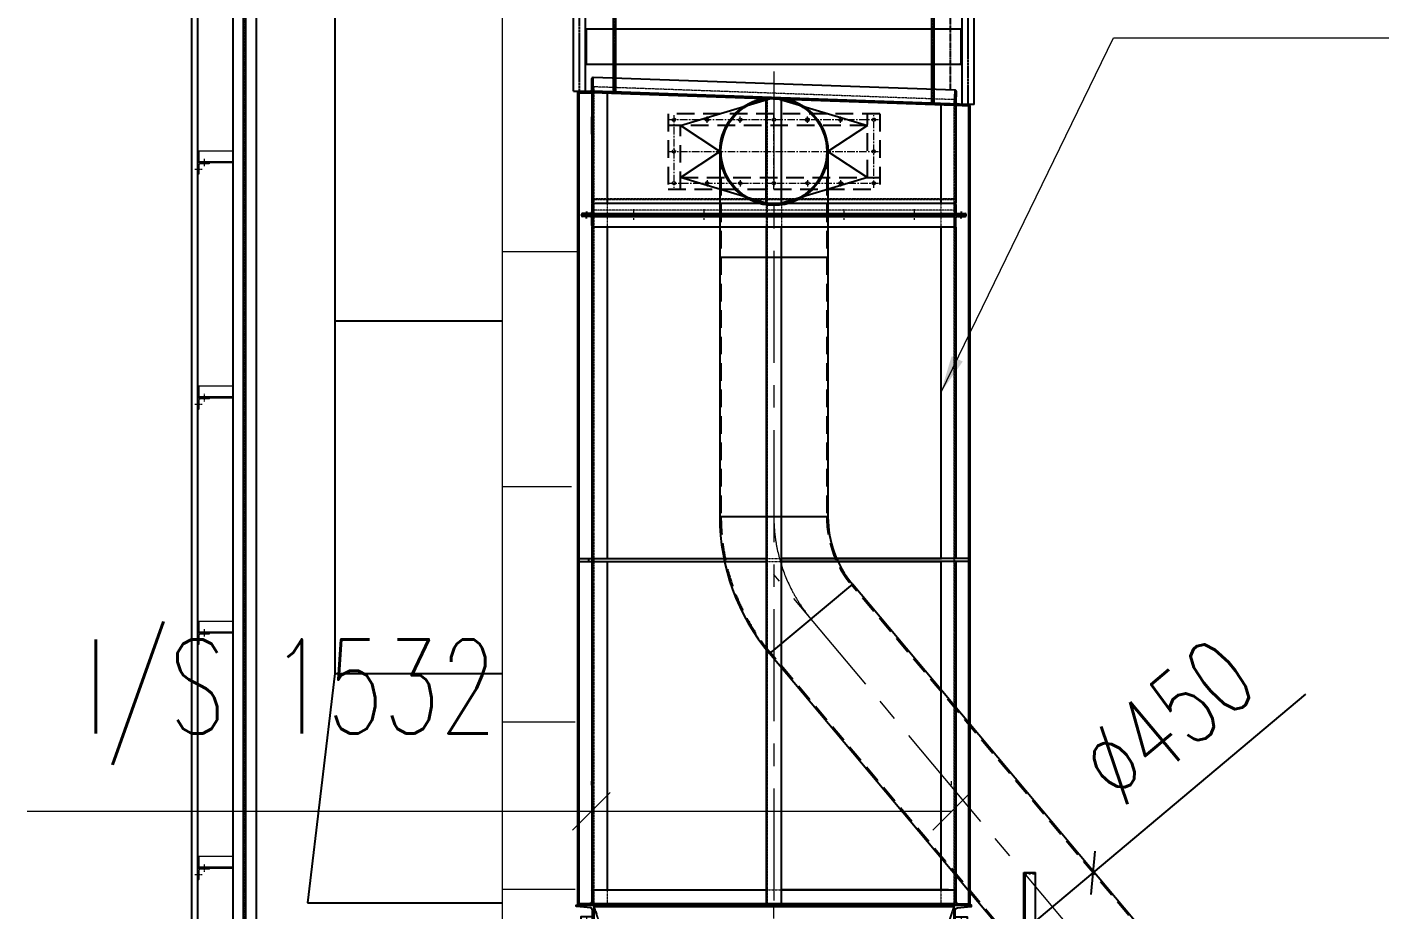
# Model space of a CAD drawing. Header units: millimetres. Extents: x -243837 to -5443, y 40 to 285140.
# Drawn here: x -93662 to -87908, y 130002 to 133756 of the extents above; entities that cross this region are included whole.
import ezdxf

# ---------------------------------------------------------------- set-up
doc = ezdxf.new("R2010")
doc.units = ezdxf.units.MM
for name, pattern in [('0', [0]), ('1', [2, 1.25, -0.25, 0.25, -0.25]), ('CENTER', [50.8, 31.75, -6.35, 6.35, -6.35]), ('CENTER2', [1.125, 0.75, -0.125, 0.125, -0.125]), ('CONTINOUS', [0]), ('HIDDEN', [0.375, 0.25, -0.125]), ('HIDDEN2', [0.1875, 0.125, -0.0625])]:
    doc.linetypes.add(name, pattern=pattern)
for name, color, linetype, lineweight in [('CEN', 1, 'CENTER', 9), ('Conitnuous', 7, 'Continuous', 25), ('DIM', 1, 'Continuous', 9), ('HID', 2, 'HIDDEN', 5), ('kadyan', 143, 'Continuous', 13), ('R-OBJECT', 2, 'Continuous', 20)]:
    doc.layers.add(name, color=color, linetype=linetype, lineweight=lineweight)
for name, color, linetype in [('center', 1, 'CENTER2'), ('DWG', 7, 'Continuous'), ('LA', 2, 'Continuous')]:
    doc.layers.add(name, color=color, linetype=linetype)
doc.styles.add('KA', font='romans.shx', dxfattribs={"width": 0.7})
doc.dimstyles.new('rakesh', dxfattribs={"dimscale": 160, "dimtxt": 2.5, "dimasz": 1, "dimexe": 0.8, "dimexo": 0.8, "dimgap": 1, "dimtad": 1, "dimdec": 0, "dimzin": 0, "dimdsep": 46, "dimtxsty": 'KA', "dimblk": 'OBLIQUE', "dimcen": 1.5, "dimclrd": 1, "dimclre": 1, "dimclrt": 2, "dimadec": 0, "dimazin": 0, "dimtfac": 1, "dimtdec": 0, "dimtmove": 0, "dimatfit": 2, "dimfxl": 0, "dimtolj": 1, "dimtzin": 0, "dimlwd": -1, "dimlwe": -1, "dimarcsym": 1})
doc.dimstyles.new('rakesh$0', dxfattribs={"dimscale": 160, "dimtxt": 2.5, "dimasz": 1, "dimexe": 0.8, "dimexo": 0.8, "dimgap": 1, "dimtad": 1, "dimdec": 0, "dimzin": 0, "dimdsep": 46, "dimtxsty": 'KA', "dimblk": 'OBLIQUE', "dimcen": 1.5, "dimclrd": 1, "dimclre": 1, "dimclrt": 2, "dimadec": 0, "dimazin": 0, "dimtfac": 1, "dimtdec": 0, "dimtmove": 0, "dimatfit": 2, "dimfxl": 1, "dimtolj": 1, "dimtzin": 0, "dimlwd": -1, "dimlwe": -1, "dimarcsym": 1})

# ---------------------------------------------------------------- blocks, each defined once
blk = doc.blocks.new('65X6')
at = {"color": 7}
for p, q in [((0, 65), (2, 65)), ((0, 65), (0, 0)), ((6, 61), (6, 16)), ((0, 0), (65, 0)), ((16, 6), (61, 6)), ((65, 2), (65, 0))]:
    blk.add_line(p, q, dxfattribs=at)
for centre, radius, start, end in [((2, 61), 4, 0, 90), ((16, 16), 10, 180, 270), ((61, 2), 4, 0, 90)]:
    blk.add_arc(centre, radius, start, end, dxfattribs=at)
blk = doc.blocks.new('A$C35D034B9')
blk.add_line((180, 47), (170, 47))
at = {"layer": 'DWG'}
for p, q in [((1678, 1171), (25, 1171)), ((73, 1129), (73, 1171)), ((1630, 1129), (1630, 1171)), ((12.3, 1133.3), (0, 1111.9)), ((0, 50), (0, 1111.9)), ((1678, 1129), (25, 1129)), ((37.7, 1133.3), (50, 1111.9)), ((50, 50), (50, 1111.9)), ((170, 47), (170, 1133.3)), ((180, 47), (180, 1133.3)), ((1523, -1), (1523, 1133.3)), ((1533, 1133.3), (1523, 1133.3)), ((1533, -1), (1533, 1133.3)), ((1665.3, 1133.3), (1653, 1111.9)), ((1653, -6), (1653, 1111.9)), ((1690.7, 1133.3), (1703, 1111.9)), ((1703, -6), (1703, 1111.9)), ((1678, 663.5), (30, 663.5)), ((1678, 636.5), (30, 636.5)), ((54, 636.5), (54, 663.5)), ((1649, 636.5), (1649, 663.5)), ((50, 315), (170, 315)), ((55, 165), (55, 315)), ((180, 315), (1523, 315)), ((1533, 315), (1653, 315)), ((1643, 315), (1648, 315)), ((1648, 165), (1648, 315)), ((50, 165), (170, 165)), ((180, 165), (1523, 165)), ((1533, 165), (1653, 165)), ((1648, 165), (1643, 165)), ((0, 50), (50, 50)), ((1533, -1), (1523, -1)), ((1703, -6), (1653, -6))]:
    blk.add_line(p, q, dxfattribs=at)
at = {"layer": 'DWG', "color": 1, "linetype": 'CENTER', "ltscale": 0.25}
for p, q in [((25, 50), (25, 1171)), ((1678, -6), (1678, 1171)), ((4, 1150), (1685.7, 1150)), ((175, 47), (175, 1150)), ((1528, -1), (1528, 1150)), ((1695, 650), (8, 650))]:
    blk.add_line(p, q, dxfattribs=at)
at = {"layer": 'DWG', "color": 3, "linetype": 'HIDDEN'}
for p, q in [((1678, 1168.4), (25, 1168.4)), ((1678, 1131.7), (25, 1131.7)), ((1678, 660.9), (30, 660.9)), ((1678, 639.2), (30, 639.2))]:
    blk.add_line(p, q, dxfattribs=at)
at = {"layer": 'DWG', "color": 1}
for p, q in [((46, 1150), (4, 1150)), ((1661.1, 1150), (1694.8, 1150))]:
    blk.add_line(p, q, dxfattribs=at)
at = {"layer": 'DWG', "color": 3, "linetype": 'HIDDEN', "ltscale": 0.25}
for p, q in [((170, 315), (180, 315)), ((1533, 315), (1523, 315)), ((170, 165), (180, 165)), ((1533, 165), (1523, 165))]:
    blk.add_line(p, q, dxfattribs=at)
at = {"layer": 'DWG'}
for centre, radius in [((25, 1150), 21), ((1678, 1150), 21), ((25, 650), 13.5), ((1678, 650), 13.5)]:
    blk.add_circle(centre, radius, dxfattribs=at)
at = {"layer": 'DWG', "color": 3, "linetype": 'HIDDEN', "ltscale": 0.25}
for centre, radius in [((25, 1150), 18.4), ((1678, 1150), 18.4), ((25, 650), 10.9), ((1678, 650), 10.9)]:
    blk.add_circle(centre, radius, dxfattribs=at)
blk = doc.blocks.new('*U3437')
at = {"ltscale": 10}
blk.add_circle((0, 0), 7, dxfattribs=at)
blk = doc.blocks.new('*U3439')
at = {"color": 0, "linetype": 'ByBlock', "lineweight": -2, "transparency": 16777216}
for p, rotation in [((-3550, 2203.2, -31.2), 29.99999999999999), ((-3350, 2203.2, -31.2), 329.9999999999999), ((-3623.2, 2130, -31.2), 59.99999999999999), ((-3276.8, 2130, -31.2), 300.0000000000001), ((-3650, 2030, -31.2), 90), ((-3250, 2030, -31.2), 269.9999999999999), ((-3623.2, 1930, -31.2), 120), ((-3276.8, 1930, -31.2), 239.9999999999999), ((-3550, 1856.8, -31.2), 150), ((-3350, 1856.8, -31.2), 210), ((-3450, 1830, -31.2), 180)]:
    blk.add_blockref('*U3437', p, dxfattribs=dict(at, rotation=rotation))
blk.add_blockref('*U3437', (-3450, 2230, -31.2), dxfattribs=at)
blk = doc.blocks.new('A$C69670AE2')
at = {"ltscale": 10}
for p, q in [((-866, -170), (-860, -170)), ((-860, -170), (-860, -730)), ((0, -450), (-860, -450)), ((-481.8, -683.2), (-481.8, -683.2))]:
    blk.add_line(p, q, dxfattribs=at)
at = {"color": 8, "ltscale": 10}
for p, q in [((-860, -225), (-866, -225)), ((-860, -675), (-866, -675))]:
    blk.add_line(p, q, dxfattribs=at)
at = {"color": 7}
for p, q in [((-375.5, -1150), (-422.6, -1166.6)), ((375.5, -1150), (422.6, -1166.6)), ((-422.6, -1166.6), (-406.1, -1213.7)), ((-413, -1175.9), (-402.1, -1207)), ((-378.2, -1157.3), (-409.3, -1168.2)), ((378.2, -1157.3), (409.3, -1168.2)), ((413, -1175.9), (402.1, -1207)), ((422.6, -1166.6), (406.1, -1213.7)), ((-405.1, -1213.4), (-406.1, -1213.7)), ((405.1, -1213.4), (406.1, -1213.7))]:
    blk.add_line(p, q, dxfattribs=at)
for points in [[(-841, -147.7, -0.388879), (-837.3, -143.7), (-780.5, -138.8, 0.388879), (-771.4, -128.8), (-771.4, -21.2, 0.388879), (-780.5, -11.2), (-837.3, -6.3, -0.388879), (-841, -2.3), (-841, 0), (-766, 0), (-766, -150), (-841, -150)], [(841, -147.7, 0.388879), (837.3, -143.7), (780.5, -138.8, -0.388879), (771.4, -128.8), (771.4, -21.2, -0.388879), (780.5, -11.2), (837.3, -6.3, 0.388879), (841, -2.3), (841, 0), (766, 0), (766, -150), (841, -150)]]:
    blk.add_lwpolyline(points, format="xyb", close=True, dxfattribs=at)
at = {"ltscale": 10}
blk.add_lwpolyline([(-866, -170), (-860, -170), (-860, -730), (-866, -730)], close=True, dxfattribs=at)
blk.add_circle((0, -450), 136.5)
at = {"color": 7}
for centre, radius, start, end in [((-407.3, -1173.9), 6, 109.33426, 199.33426), ((-406.8, -1208.7), 5, 289.33426, 19.33426), ((-379.8, -1152.6), 5, 289.33426, 19.33426), ((379.8, -1152.6), 5, 160.66574, 250.66574), ((406.8, -1208.7), 5, 160.66574, 250.66574), ((407.3, -1173.9), 6, 340.66574, 70.66574)]:
    blk.add_arc(centre, radius, start, end, dxfattribs=at)
at = {"layer": 'CEN', "ltscale": 0.5}
for p, q in [((0, -1930), (0, 0)), ((-333, -150), (-333, -1150)), ((333, -150), (333, -1150)), ((153.9, -1575.9), (-153.9, -1575.9))]:
    blk.add_line(p, q, dxfattribs=at)
at = {"layer": 'CEN', "ltscale": 0.08}
for p, q in [((-796.4, -50), (-796.4, -100)), ((796.4, -50), (796.4, -100)), ((-821.4, -75), (-771.4, -75)), ((821.4, -75), (771.4, -75)), ((-578.9, -556.1), (-626.3, -572)), ((-594.9, -587.8), (-610.8, -540.4)), ((578.9, -556.1), (626.3, -572)), ((594.9, -587.8), (610.8, -540.4)), ((-436.1, -973.1), (-483.4, -988.9)), ((-451.8, -1004.7), (-467.7, -957.3)), ((436.1, -973.1), (483.4, -988.9)), ((451.8, -1004.7), (467.7, -957.3)), ((-309.7, -1419.7), (-325.6, -1372.3)), ((309.7, -1419.7), (325.6, -1372.3)), ((-293.9, -1388.1), (-341.2, -1403.9)), ((293.9, -1388.1), (341.2, -1403.9)), ((-151.7, -1803.1), (-199.1, -1818.9)), ((-167.5, -1834.7), (-183.4, -1787.3)), ((151.7, -1803.1), (199.1, -1818.9)), ((167.5, -1834.7), (183.4, -1787.3))]:
    blk.add_line(p, q, dxfattribs=at)
at = {"layer": 'CEN'}
for p, q in [((-865.4, -195), (-847.8, -195)), ((-865.4, -705), (-847.8, -705)), ((-111, -1519.5), (-91.8, -1530.6)), ((111, -1519.5), (91.8, -1530.6)), ((-91.8, -1636.6), (-111, -1647.6)), ((91.8, -1636.6), (111, -1647.6)), ((-157.5, -1933.1), (-157.5, -1920.2)), ((157.5, -1933.1), (157.5, -1920.2))]:
    blk.add_line(p, q, dxfattribs=at)
blk.add_circle((0, -450), 200, dxfattribs=at)
at = {"layer": 'CEN', "ltscale": 0.5, "extrusion": (0, 0, -1)}
blk.add_ellipse((0, -1583.6), major_axis=(119.3, 0), ratio=0.930163, dxfattribs=at)
at = {"layer": 'DWG'}
for p, q in [((-784, 0), (784, 0)), ((-784, 0), (784, 0)), ((781.5, 0), (-781.5, 0)), ((781.5, 0), (-781.5, 0)), ((766, -7.5), (-766, -7.5)), ((-781.5, -150), (785.4, -150)), ((-770.9, -150), (-422.6, -1166.6)), ((766, -142.5), (-766, -142.5)), ((-724.4, -150), (-381.1, -1152)), ((-718, -150), (-125, -1881.1)), ((-355, -150), (-355, -1150)), ((-305, -150), (-305, -1150)), ((718, -150), (125, -1881.1)), ((305, -150), (305, -1150)), ((355, -150), (355, -1056.3)), ((724.4, -150), (381.1, -1152)), ((770.9, -150), (422.6, -1166.6)), ((-355, -400), (-355, -1056.3)), ((-587, -532.5), (-634.4, -548.4)), ((-634.4, -548.4), (-618.5, -595.8)), ((587, -532.5), (634.4, -548.4)), ((634.4, -548.4), (618.5, -595.8)), ((-571.1, -579.9), (-618.5, -595.8)), ((571.1, -579.9), (618.5, -595.8)), ((355, -651.4), (355, -1150)), ((-444, -949.3), (-491.4, -965.2)), ((-491.4, -965.2), (-475.5, -1012.6)), ((444, -949.3), (491.4, -965.2)), ((491.4, -965.2), (475.5, -1012.6)), ((-428.1, -996.7), (-475.5, -1012.6)), ((428.1, -996.7), (475.5, -1012.6)), ((-375.5, -1150), (-422.6, -1166.6)), ((375.5, -1150), (-375.5, -1150)), ((-375.5, -1150), (375.5, -1150)), ((-375.5, -1150), (-375.5, -1200)), ((375.5, -1150), (375.5, -1200)), ((375.5, -1150), (422.6, -1166.6)), ((375.5, -1200), (-375.5, -1200)), ((-301.8, -1364.3), (-349.2, -1380.2)), ((-349.2, -1380.2), (-333.3, -1427.6)), ((301.8, -1364.3), (349.2, -1380.2)), ((349.2, -1380.2), (333.3, -1427.6)), ((-285.9, -1411.7), (-333.3, -1427.6)), ((285.9, -1411.7), (333.3, -1427.6)), ((-159.6, -1779.3), (-207, -1795.2)), ((159.6, -1779.3), (207, -1795.2)), ((-207, -1795.2), (-191.1, -1842.6)), ((-143.7, -1826.7), (-191.1, -1842.6)), ((143.7, -1826.7), (191.1, -1842.6)), ((207, -1795.2), (191.1, -1842.6)), ((-125, -1881.1), (100, -1881.1)), ((125, -1881.1), (-125, -1881.1)), ((-125, -1881.1), (-125, -1930)), ((-125, -1881.1), (-125, -1930)), ((125, -1881.1), (125, -1930)), ((125, -1881.1), (125, -1930)), ((-180, -1924), (180, -1924)), ((-180, -1930), (-180, -1924)), ((-180, -1930), (180, -1930)), ((172, -1924), (-150, -1924)), ((172, -1930), (-150, -1930)), ((180, -1930), (180, -1924))]:
    blk.add_line(p, q, dxfattribs=at)
for points in [[(-821.4, -100), (-771.4, -100), (-771.4, -50), (-821.4, -50)], [(821.4, -100), (771.4, -100), (771.4, -50), (821.4, -50)]]:
    blk.add_lwpolyline(points, close=True, dxfattribs=at)
for centre in [(-796.4, -75), (796.4, -75), (-602.8, -564.1), (602.8, -564.1), (-459.7, -981), (459.7, -981), (-317.5, -1396), (317.5, -1396), (-175.4, -1811), (175.4, -1811)]:
    blk.add_circle(centre, 7, dxfattribs=at)
at = {"layer": 'DWG', "extrusion": (0, 0, -1)}
for centre, major_axis, start_param, end_param in [((0, -1572.4), (-143.2, 0), -0.031582, 3.173175), ((0, -1562.8), (95.5, 0), 0.117003, 3.02459)]:
    blk.add_ellipse(centre, major_axis=major_axis, ratio=0.930163, start_param=start_param, end_param=end_param, dxfattribs=at)
for centre, major_axis, ratio in [((0, -1583.6), (143.2, 0), 0.93599), ((0, -1583.6), (95.5, 0), 0.930163), ((0, -1472.6), (5.73, 0), 0.930163), ((-101.4, -1525), (2.86, 4.96), 0.930163), ((101.4, -1525), (2.86, -4.96), 0.930163), ((-101.4, -1642.1), (-2.86, 4.96), 0.930163), ((101.4, -1642.1), (-2.86, -4.96), 0.930163), ((0, -1694.6), (-5.73, 0), 0.930163)]:
    blk.add_ellipse(centre, major_axis=major_axis, ratio=ratio, dxfattribs=at)
at = {"layer": 'HID', "color": 3}
for p, q in [((-766, -10), (-762.8, -8.9)), ((766, -10), (762.8, -8.9)), ((766, -10), (766, -10))]:
    blk.add_line(p, q, dxfattribs=at)
at = {"layer": 'HID', "color": 3, "ltscale": 0.5}
for p, q in [((-766, -10), (-718, -150)), ((-762.8, -8.9), (-121.5, -1881)), ((762.8, -8.9), (121.5, -1881)), ((766, -10), (718, -150))]:
    blk.add_line(p, q, dxfattribs=at)
at = {"layer": 'HID', "color": 7}
for p, q in [((-860, -730), (-860, -170)), ((-860, -170), (-854, -170)), ((-854, -730), (-854, -170)), ((-860, -730), (-854, -730))]:
    blk.add_line(p, q, dxfattribs=at)
at = {"layer": 'HID'}
for p, q in [((-311, -150), (-311, -1150)), ((311, -150), (311, -1150)), ((-860, -188), (-854, -188)), ((-860, -202), (-854, -202)), ((-860, -698), (-854, -698)), ((-860, -712), (-854, -712)), ((375.5, -1156), (-375.5, -1156)), ((-121.6, -1881.1), (-121.6, -1930)), ((121.6, -1881.1), (121.6, -1930)), ((-164.5, -1930), (-164.5, -1924)), ((-150.5, -1930), (-150.5, -1924)), ((150.5, -1930), (150.5, -1924)), ((164.5, -1930), (164.5, -1924))]:
    blk.add_line(p, q, dxfattribs=at)
at = {"layer": 'HID', "color": 3, "ltscale": 100}
for p, q in [((-860, -220), (0, -220)), ((-695.1, -216.8), (0, -216.8)), ((-3.1, -220), (-3.1, -451.4)), ((0, -216.8), (0, -450)), ((0, -450), (-481.8, -683.2)), ((-860, -680), (-475.3, -680))]:
    blk.add_line(p, q, dxfattribs=at)
at = {"layer": 'HID', "color": 8}
blk.add_line((-854, -683.2), (-481.8, -683.2), dxfattribs=at)
at = {"layer": 'HID', "color": 3, "ltscale": 30}
for radius in [225, 180, 175]:
    blk.add_circle((0, -450), radius, dxfattribs=at)
at = {"layer": 'R-OBJECT', "color": 3, "linetype": 'HIDDEN', "ltscale": 30}
blk.add_circle((0, -450), 131.5, dxfattribs=at)
blk.add_blockref('*U3439', (3450, -2480, 31.2))
blk = doc.blocks.new('611 BF4')
at = {"color": 7}
for p, q in [((-4224.5, 5947, -31.2), (-4224.5, 5995, -31.2)), ((-4219.5, 6000, -31.2), (-4218.5, 6000, -31.2)), ((-4218.5, 5935, -31.2), (-4218.5, 6000, -31.2)), ((-4283.5, 5935, -31.2), (-4218.5, 5935, -31.2)), ((-2681.5, 5880.2, -31.2), (-2679.2, 5945.2, -31.2)), ((-2678.2, 5945.2, -31.2), (-2679.2, 5945.2, -31.2)), ((-2675, 5892, -31.2), (-2673.4, 5940.2, -31.2)), ((-2616.5, 5878, -31.2), (-2681.5, 5880.2, -31.2)), ((-4268.5, 5416, -31.2), (-4268.5, 5415, -31.2)), ((-4218.5, 5415, -31.2), (-4268.5, 5415, -31.2)), ((-4218.5, 5415, -31.2), (-4268.5, 5415, -31.2)), ((-4268.5, 5414, -31.2), (-4268.5, 5415, -31.2)), ((-4230.5, 5421, -31.2), (-4263.5, 5421, -31.2)), ((-4230.5, 5409, -31.2), (-4263.5, 5409, -31.2)), ((-4224.5, 5460, -31.2), (-4224.5, 5427, -31.2)), ((-4218.5, 5465, -31.2), (-4219.5, 5465, -31.2)), ((-4218.5, 5465, -31.2), (-4218.5, 5415, -31.2)), ((-4218.5, 5365, -31.2), (-4218.5, 5415, -31.2)), ((-2681.5, 5465, -31.2), (-2680.5, 5465, -31.2)), ((-2681.5, 5465, -31.2), (-2681.5, 5415, -31.2)), ((-2681.5, 5365, -31.2), (-2681.5, 5415, -31.2)), ((-2681.5, 5415, -31.2), (-2631.5, 5415, -31.2)), ((-2681.5, 5415, -31.2), (-2631.5, 5415, -31.2)), ((-2675.5, 5460, -31.2), (-2675.5, 5427, -31.2)), ((-2669.5, 5421, -31.2), (-2636.5, 5421, -31.2)), ((-2669.5, 5409, -31.2), (-2636.5, 5409, -31.2)), ((-2631.5, 5416, -31.2), (-2631.5, 5415, -31.2)), ((-2631.5, 5414, -31.2), (-2631.5, 5415, -31.2)), ((-4224.5, 5370, -31.2), (-4224.5, 5403, -31.2)), ((-4218.5, 5365, -31.2), (-4219.5, 5365, -31.2)), ((-2681.5, 5365, -31.2), (-2680.5, 5365, -31.2)), ((-2675.5, 5370, -31.2), (-2675.5, 5403, -31.2)), ((-2681.5, 2545, -31.2), (-2679.5, 2545, -31.2)), ((-2681.5, 2545, -31.2), (-2681.5, 2480, -31.2)), ((-2675.5, 2541, -31.2), (-2675.5, 2496, -31.2)), ((-2681.5, 2480, -31.2), (-2616.5, 2480, -31.2)), ((-2665.5, 2486, -31.2), (-2620.5, 2486, -31.2)), ((-2616.5, 2482, -31.2), (-2616.5, 2480, -31.2))]:
    blk.add_line(p, q, dxfattribs=at)
at = {"ltscale": 0.5}
blk.add_line((-4283.5, 5935, -31.2), (-4283.5, 5941, -31.2), dxfattribs=at)
at = {"ltscale": 10}
for p, q in [((-3847.5, 5795, -31.2), (-3450, 5915, -31.2)), ((-3450, 5915, -31.2), (-3052.5, 5795, -31.2)), ((-3680, 5685, -31.2), (-3847.5, 5795, -31.2)), ((-3052.5, 5795, -31.2), (-3220, 5685, -31.2)), ((-3847.5, 5575, -31.2), (-3680, 5685, -31.2)), ((-3680, 5685, -31.2), (-3680, 4131.3, -31.2)), ((-3220, 5685, -31.2), (-3052.5, 5575, -31.2)), ((-3220, 5685, -31.2), (-3220, 4131.3, -31.2)), ((-3450, 5455, -31.2), (-3847.5, 5575, -31.2)), ((-3052.5, 5575, -31.2), (-3450, 5455, -31.2)), ((-3680, 5235, -31.2), (-3220, 5235, -31.2)), ((-3220, 4131.3, -10.7), (-3680, 4131.3, -10.7)), ((-3115.9, 3845.3, -10.7), (-3468.3, 3549.6, -10.7)), ((-923.8, 1232.8, -10.7), (-3115.9, 3845.3, -10.7)), ((-1276.2, 937.2, -10.7), (-3468.3, 3549.6, -10.7))]:
    blk.add_line(p, q, dxfattribs=at)
at = {"color": 3, "linetype": 'HIDDEN', "ltscale": 300}
for p, q in [((-3675, 5685, -31.2), (-3675, 4131.3, -31.2)), ((-3225, 5685, -31.2), (-3225, 4131.3, -31.2)), ((-927.6, 1229.6, -10.7), (-3119.7, 3842, -10.7)), ((-1272.4, 940.4, -10.7), (-3464.4, 3552.8, -10.7))]:
    blk.add_line(p, q, dxfattribs=at)
at = {"color": 1, "linetype": '1'}
for p, q in [((-4246.5, 5429.3, -31.2), (-4246.5, 5407.8, -31.2)), ((-4246.5, 5400.7, -31.2), (-4246.5, 5422.2, -31.2)), ((-2653.5, 5429.3, -31.2), (-2653.5, 5407.8, -31.2)), ((-2653.5, 5400.7, -31.2), (-2653.5, 5422.2, -31.2))]:
    blk.add_line(p, q, dxfattribs=at)
at = {"ltscale": 10}
for radius in [230, 225]:
    blk.add_circle((-3450, 5685, -31.2), radius, dxfattribs=at)
blk.add_circle((-3307, 5820, -31.2), 7)
at = {"color": 7}
for centre, radius, start, end in [((-4219.5, 5995, -31.2), 5, 90, 180), ((-4230.5, 5947, -31.2), 6, 270, 0), ((-2678.4, 5940.2, -31.2), 5, 358, 88), ((-2669.1, 5891.8, -31.2), 6, 178, 268), ((-2621.5, 5879.2, -31.2), 5, 358, 88), ((-4263.5, 5416, -31.2), 5, 90, 180), ((-4263.5, 5414, -31.2), 5, 180, 270), ((-4230.5, 5427, -31.2), 6, 270, 0), ((-4230.5, 5403, -31.2), 6, 0, 90), ((-4219.5, 5460, -31.2), 5, 90, 180), ((-2680.5, 5460, -31.2), 5, 0, 90), ((-2669.5, 5427, -31.2), 6, 180, 270), ((-2669.5, 5403, -31.2), 6, 90, 180), ((-2636.5, 5416, -31.2), 5, 0, 90), ((-2636.5, 5414, -31.2), 5, 270, 0), ((-4219.5, 5370, -31.2), 5, 180, 270), ((-2680.5, 5370, -31.2), 5, 270, 0), ((-2679.5, 2541, -31.2), 4, 0, 90), ((-2665.5, 2496, -31.2), 10, 180, 270), ((-2620.5, 2482, -31.2), 4, 0, 90)]:
    blk.add_arc(centre, radius, start, end, dxfattribs=at)
at = {"ltscale": 10}
for radius in [905, 445]:
    blk.add_arc((-2775, 4131.3, -10.7), radius, 180, 220, dxfattribs=at)
at = {"color": 3, "linetype": 'HIDDEN', "ltscale": 300}
for radius in [900, 450]:
    blk.add_arc((-2775, 4131.3, -10.7), radius, 180, 220, dxfattribs=at)
at = {"layer": 'CEN', "color": 8, "linetype": 'CONTINOUS'}
for p, q in [((-4604.9, 7051.2, -31.2), (-4604.9, 0, -31.2)), ((-4604.9, 5260, -31.2), (-4283.5, 5260, -31.2)), ((-4604.9, 4260, -31.2), (-4310, 4260, -31.2)), ((-4604.9, 3260, -31.2), (-4295, 3260, -31.2)), ((-4604.9, 2548.3, -31.2), (-4295, 2548.3, -31.2))]:
    blk.add_line(p, q, dxfattribs=at)
at = {"layer": 'CEN', "ltscale": 15}
for p, q in [((-3450, 6024.5, -31.2), (-3450, 2480, -31.2)), ((-1100, 1085, -10.7), (-3450, 3885.6, -10.7))]:
    blk.add_line(p, q, dxfattribs=at)
at = {"layer": 'CEN'}
for p, q in [((-3005, 5820, -31.2), (-3895, 5820, -31.2)), ((-3875, 5840, -31.2), (-3875, 5530, -31.2)), ((-3734, 5806.4, -31.2), (-3734, 5833.6, -31.2)), ((-3593, 5806.4, -31.2), (-3593, 5833.6, -31.2)), ((-3450, 5525, -31.2), (-3450, 5845, -31.2)), ((-3450, 5806.4, -31.2), (-3450, 5833.6, -31.2)), ((-3307, 5806.4, -31.2), (-3307, 5833.6, -31.2)), ((-3166, 5806.4, -31.2), (-3166, 5833.6, -31.2)), ((-3025, 5530, -31.2), (-3025, 5840, -31.2)), ((-3900, 5685, -31.2), (-3000, 5685, -31.2)), ((-3895, 5550, -31.2), (-3005, 5550, -31.2)), ((-3734, 5563.6, -31.2), (-3734, 5536.4, -31.2)), ((-3593, 5563.6, -31.2), (-3593, 5536.4, -31.2)), ((-3450, 5563.6, -31.2), (-3450, 5536.4, -31.2)), ((-3307, 5563.6, -31.2), (-3307, 5536.4, -31.2)), ((-3166, 5563.6, -31.2), (-3166, 5536.4, -31.2)), ((-4046.5, 5439, -31.2), (-4046.5, 5391, -31.2)), ((-3748.3, 5439, -31.2), (-3748.3, 5391, -31.2)), ((-3450, 5439, -31.2), (-3450, 5391, -31.2)), ((-3151.8, 5439, -31.2), (-3151.8, 5391, -31.2)), ((-2853.5, 5439, -31.2), (-2853.5, 5391, -31.2)), ((-2853.5, 5439, -31.2), (-2853.5, 5391, -31.2)), ((-3450, 2324.3, -31.2), (-3450, 2480, -31.2))]:
    blk.add_line(p, q, dxfattribs=at)
at = {"layer": 'CEN', "ltscale": 15}
blk.add_arc((-2775, 4131.3, -10.7), 675, 180, 220, dxfattribs=at)
at = {"layer": 'DWG'}
for p, q in [((-2679.2, 5945.2, -31.2), (-4218.5, 6000, -31.2)), ((-4283.5, 5941, -31.2), (-4230.5, 5941, -31.2)), ((-4283.5, 2482, -31.2), (-4283.5, 5935, -31.2)), ((-4277.5, 2486, -31.2), (-4277.5, 5931.1, -31.2)), ((-4224.5, 5935, -31.2), (-4224.5, 5465, -31.2)), ((-2684, 5880.3, -31.2), (-4220.8, 5935.1, -31.2)), ((-2621.3, 5884.2, -31.2), (-4218.5, 5941, -31.2)), ((-4159.5, 5932.9, -31.2), (-4159.5, 5465, -31.2)), ((-3482.5, 5845, -31.2), (-3482.5, 5911.2, -31.2)), ((-3417.5, 5845, -31.2), (-3417.5, 5913.5, -31.2)), ((-2740.5, 5882.3, -31.2), (-2740.5, 5465, -31.2)), ((-2675.5, 5880, -31.2), (-2675.5, 5465, -31.2)), ((-2622.5, 5878.2, -31.2), (-2622.5, 2486, -31.2)), ((-2616.5, 5879, -31.2), (-2616.5, 5878, -31.2)), ((-2616.5, 5878, -31.2), (-2616.5, 2482, -31.2)), ((-4224.5, 5758, -31.2), (-4224.5, 5833, -31.2)), ((-4224.5, 5758, -31.2), (-4224.5, 5833, -31.2)), ((-3482.5, 5525, -31.2), (-3482.5, 5845, -31.2)), ((-3417.5, 5525, -31.2), (-3417.5, 5845, -31.2)), ((-3482.5, 5465, -31.2), (-3482.5, 5525, -31.2)), ((-3417.5, 5465, -31.2), (-3417.5, 5525, -31.2)), ((-4224.5, 5465, -31.2), (-2675.5, 5465, -31.2)), ((-3857.5, 5415, -31.2), (-4224.5, 5415, -31.2)), ((-4218.5, 5421, -31.2), (-2681.5, 5421, -31.2)), ((-4218.5, 5409, -31.2), (-2681.5, 5409, -31.2)), ((-2675.5, 5415, -31.2), (-3857.5, 5415, -31.2)), ((-4224.5, 5365, -31.2), (-4224.5, 2480, -31.2)), ((-4224.5, 5365, -31.2), (-2675.5, 5365, -31.2)), ((-4159.5, 5365, -31.2), (-4159.5, 3953.5, -31.2)), ((-2740.5, 5365, -31.2), (-2740.5, 3953.5, -31.2)), ((-2675.5, 5365, -31.2), (-2675.5, 3953.5, -31.2)), ((-4277.5, 3953.5, -31.2), (-3482.5, 3953.5, -31.2)), ((-4277.5, 3953.5, -31.2), (-3482.5, 3953.5, -31.2)), ((-4277.5, 3941.5, -31.2), (-3482.5, 3941.5, -31.2)), ((-4277.5, 3941.5, -31.2), (-3482.5, 3941.5, -31.2)), ((-4236.7, 3941.5, -31.2), (-4236.7, 3953.5, -31.2)), ((-4159.5, 3941.5, -31.2), (-4159.5, 2545, -31.2)), ((-2675.5, 3953.5, -31.2), (-3417.5, 3953.5, -31.2)), ((-3417.5, 3953.5, -31.2), (-2737.5, 3953.5, -31.2)), ((-2675.5, 3941.5, -31.2), (-3417.5, 3941.5, -31.2)), ((-3417.5, 3941.5, -31.2), (-2737.5, 3941.5, -31.2)), ((-2740.5, 3941.5, -31.2), (-2740.5, 2545, -31.2)), ((-2622.5, 3953.5, -31.2), (-2675.5, 3953.5, -31.2)), ((-2622.5, 3941.5, -31.2), (-2675.5, 3941.5, -31.2)), ((-2675.5, 3941.5, -31.2), (-2675.5, 2541, -31.2)), ((-2616.5, 3953.5, -31.2), (-2616.5, 3941.5, -31.2)), ((-4218.5, 2545, -31.2), (-3482.5, 2545, -31.2)), ((-3417.5, 2545, -31.2), (-2917.5, 2545, -31.2)), ((-3417.5, 2545, -31.2), (-2681.5, 2545, -31.2)), ((-3417.5, 2545, -31.2), (-2886, 2545, -31.2)), ((-2707.5, 2545, -31.2), (-3417.5, 2545, -31.2)), ((-2707.5, 2545, -31.2), (-3135, 2545, -31.2)), ((-4234, 2480, -31.2), (-2666, 2480, -31.2)), ((-4234, 2480, -31.2), (-2666, 2480, -31.2)), ((-2668.5, 2480, -31.2), (-4231.5, 2480, -31.2)), ((-2668.5, 2480, -31.2), (-4231.5, 2480, -31.2)), ((-2681.5, 2486, -31.2), (-4218.5, 2486, -31.2)), ((-2681.5, 2480, -31.2), (-4218.5, 2480, -31.2))]:
    blk.add_line(p, q, dxfattribs=at)
at = {"layer": 'DWG', "color": 3, "linetype": 'HIDDEN', "ltscale": 300}
for p, q in [((-3000, 5845, -31.2), (-3900, 5845, -31.2)), ((-3900, 5845, -31.2), (-3900, 5525, -31.2)), ((-3052.5, 5575, -31.2), (-3052.5, 5845, -31.2)), ((-3000, 5845, -31.2), (-3000, 5525, -31.2)), ((-3052.5, 5795, -31.2), (-3900, 5795, -31.2)), ((-3847.5, 5525, -31.2), (-3847.5, 5795, -31.2)), ((-3900, 5525, -31.2), (-3000, 5525, -31.2)), ((-3847.5, 5575, -31.2), (-3000, 5575, -31.2))]:
    blk.add_line(p, q, dxfattribs=at)
at = {"layer": 'DWG', "color": 8}
for p, q in [((-3482.5, 5365, -31.2), (-3482.5, 2486, -31.2)), ((-3417.5, 2486, -31.2), (-3417.5, 5365, -31.2))]:
    blk.add_line(p, q, dxfattribs=at)
at = {"layer": 'DWG', "ltscale": 0.5}
blk.add_line((-4283.5, 2546.9, -31.2), (-4283.5, 2596.9, -31.2), dxfattribs=at)
at = {"layer": 'HID'}
for p, q in [((-2680.6, 5905.2, -31.2), (-4218.5, 5960, -31.2)), ((-4218.5, 5935, -31.2), (-4218.5, 5415, -31.2)), ((-4216, 5959.9, -31.2), (-4216, 5425, -31.2)), ((-3476.5, 5421, -31.2), (-3476.5, 5911.4, -31.2)), ((-2684, 5905.4, -31.2), (-2684, 5425, -31.2)), ((-2681.5, 5880.3, -31.2), (-2681.5, 5415, -31.2)), ((-4216, 5485, -31.2), (-2684, 5485, -31.2)), ((-2684, 5479, -31.2), (-4216, 5479, -31.2)), ((-4216, 5425, -31.2), (-4218.5, 5425, -31.2)), ((-2684, 5435, -31.2), (-4216, 5435, -31.2)), ((-2681.5, 5425, -31.2), (-2684, 5425, -31.2)), ((-2681.5, 5415, -31.2), (-2681.5, 2480, -31.2)), ((-4218.5, 5405, -31.2), (-4218.5, 2490, -31.2)), ((-4216, 5405, -31.2), (-4218.5, 5405, -31.2)), ((-4216, 5405, -31.2), (-4216, 2490, -31.2)), ((-2684, 5405, -31.2), (-2684, 2490, -31.2)), ((-2681.5, 5405, -31.2), (-2684, 5405, -31.2)), ((-4218.5, 2490, -31.2), (-4216, 2490, -31.2)), ((-2681.5, 2490, -31.2), (-2684, 2490, -31.2))]:
    blk.add_line(p, q, dxfattribs=at)
at = {"layer": 'HID', "linetype": 'HIDDEN2'}
for p, q in [((-4159.5, 5466.8, -31.2), (-4159.5, 5421, -31.2)), ((-4253.5, 5421, -31.2), (-4253.5, 5409, -31.2)), ((-4239.5, 5421, -31.2), (-4239.5, 5409, -31.2)), ((-4159.5, 5409, -31.2), (-4159.5, 5365, -31.2)), ((-4053.5, 5421, -31.2), (-4053.5, 5409, -31.2)), ((-4039.5, 5421, -31.2), (-4039.5, 5409, -31.2)), ((-3755.3, 5421, -31.2), (-3755.3, 5409, -31.2)), ((-3741.3, 5421, -31.2), (-3741.3, 5409, -31.2)), ((-3482.5, 5465, -31.2), (-3482.5, 5421, -31.2)), ((-3482.5, 5409, -31.2), (-3482.5, 5365, -31.2)), ((-3457, 5421, -31.2), (-3457, 5409, -31.2)), ((-3443, 5421, -31.2), (-3443, 5409, -31.2)), ((-3417.5, 5465, -31.2), (-3417.5, 5421, -31.2)), ((-3417.5, 5409, -31.2), (-3417.5, 5365, -31.2)), ((-3158.8, 5421, -31.2), (-3158.8, 5409, -31.2)), ((-3144.8, 5421, -31.2), (-3144.8, 5409, -31.2)), ((-2860.5, 5421, -31.2), (-2860.5, 5409, -31.2)), ((-2860.5, 5421, -31.2), (-2860.5, 5409, -31.2)), ((-2846.5, 5421, -31.2), (-2846.5, 5409, -31.2)), ((-2846.5, 5421, -31.2), (-2846.5, 5409, -31.2)), ((-2740.5, 5465, -31.2), (-2740.5, 5421, -31.2)), ((-2740.5, 5409, -31.2), (-2740.5, 5365, -31.2)), ((-2660.5, 5421, -31.2), (-2660.5, 5409, -31.2)), ((-2646.5, 5421, -31.2), (-2646.5, 5409, -31.2)), ((-3482.5, 3953.5, -31.2), (-3417.5, 3953.5, -31.2)), ((-3482.5, 3941.5, -31.2), (-3417.5, 3941.5, -31.2)), ((-4159.5, 2545, -31.2), (-4159.5, 2480, -31.2)), ((-3482.5, 2545, -31.2), (-3417.5, 2545, -31.2)), ((-2740.5, 2545, -31.2), (-2740.5, 2486, -31.2))]:
    blk.add_line(p, q, dxfattribs=at)
at = {"layer": 'HID', "color": 8}
blk.add_line((-3476.5, 2486, -31.2), (-3476.5, 5409, -31.2), dxfattribs=at)
at = {"layer": 'HID'}
for centre in [(-3875, 5820, -31.2), (-3734, 5820, -31.2), (-3593, 5820, -31.2), (-3450, 5820, -31.2), (-3166, 5820, -31.2), (-3025, 5820, -31.2), (-3875, 5685, -31.2), (-3025, 5685, -31.2), (-3875, 5550, -31.2), (-3734, 5550, -31.2), (-3593, 5550, -31.2), (-3450, 5550, -31.2), (-3307, 5550, -31.2), (-3025, 5550, -31.2)]:
    blk.add_circle(centre, 7, dxfattribs=at)
at = {"layer": 'HID', "color": 3, "linetype": 'HIDDEN', "ltscale": 300}
blk.add_circle((-3166, 5550, -31.2), 7, dxfattribs=at)
at = {"layer": 'LA', "color": 8}
for p, q in [((-5317.4, 7041.2, -31.2), (-5317.4, 3465, -31.2)), ((-5317.4, 4965, -31.2), (-4604.9, 4965, -31.2)), ((-5317.4, 3465, -31.2), (-5433.5, 2490, -31.2)), ((-5317.4, 3465, -31.2), (-4604.9, 3465, -31.2)), ((-5433.5, 2490, -31.2), (-4604.9, 2490, -31.2))]:
    blk.add_line(p, q, dxfattribs=at)
at = {"ltscale": 0.5}
for name, p in [('A$C35D034B9', (-4301.5, 5891, -31.2)), ('A$C69670AE2', (-3450, 2480, -31.2))]:
    blk.add_blockref(name, p, dxfattribs=at)
at = {"layer": 'DWG', "xscale": -1}
blk.add_blockref('65X6', (-4218.5, 2480, -31.2), dxfattribs=at)
blk = doc.blocks.new('_Oblique')
at = {"color": 0, "linetype": 'ByBlock', "lineweight": -2}
blk.add_line((-0.5, -0.5), (0.5, 0.5), dxfattribs=at)
blk = doc.blocks.new('*D2850')
at = {"layer": 'DEFPOINTS', "color": 0, "transparency": 16777216}
for p in [(-4726, 3579.2), (-4726, 3562.3, 0), (-3194, 3562.3, 0)]:
    blk.add_point(p, dxfattribs=at)
at = {"layer": 'DIM', "color": 1, "transparency": 16777216}
for p, q in [((-4726, 3690.3), (-4726, 3707.2)), ((-3194, 3690.3), (-3194, 3707.2)), ((-4726, 3579.2), (-7126, 3579.2)), ((-3194, 3579.2), (-4726, 3579.2))]:
    blk.add_line(p, q, dxfattribs=at)
at = {"layer": 'DIM', "color": 1, "transparency": 16777216, "xscale": 160, "yscale": 160, "zscale": 160, "rotation": 180}
blk.add_blockref('_Oblique', (-4726, 3579.2), dxfattribs=at)
at = {"layer": 'DIM', "color": 1, "transparency": 16777216, "xscale": 160, "yscale": 160, "zscale": 160}
blk.add_blockref('_Oblique', (-3194, 3579.2), dxfattribs=at)
at = {"layer": 'DIM', "color": 2, "transparency": 16777216, "insert": (-6006, 4044), "char_height": 400, "attachment_point": 5, "style": 'KA'}
blk.add_mtext('\\A1;I/S 1532', dxfattribs=at)
blk = doc.blocks.new('*D2852')
at = {"color": 1, "ltscale": 10, "transparency": 16777216}
for p, q in [((-2592.3, 3317.9), (-1687.7, 4077)), ((-2659.2, 3397.6), (-2692.6, 3437.4)), ((-2937, 3028.7), (-2592.3, 3317.9)), ((-3003.9, 3108.3), (-3037.3, 3148.2))]:
    blk.add_line(p, q, dxfattribs=at)
at = {"layer": 'DEFPOINTS', "color": 0, "ltscale": 10, "transparency": 16777216}
for p in [(-2592.3, 3317.9, -10.7), (-2592.3, 3317.9), (-2937, 3028.7, -10.7)]:
    blk.add_point(p, dxfattribs=at)
at = {"color": 1, "ltscale": 10, "transparency": 16777216, "xscale": 130, "yscale": 130, "zscale": 130}
for p, rotation in [((-2592.3, 3317.9), 39.99999999999986), ((-2937, 3028.7), 219.9999999999999)]:
    blk.add_blockref('_Oblique', p, dxfattribs=dict(at, rotation=rotation))
at = {"color": 2, "ltscale": 10, "transparency": 16777216, "insert": (-2278.2, 3963.3), "char_height": 325, "attachment_point": 5, "rotation": 40, "style": 'KA'}
blk.add_mtext('\\A1;%%C450', dxfattribs=at)
blk = doc.blocks.new('A$C2FB84F51')
at = {"color": 7, "linetype": 'ByBlock', "lineweight": 9}
for p, q in [((1243.4, 5688.5, 2.4), (1388.4, 5688.5, 2.4)), ((1243.4, 5688.5, 2.4), (1243.4, 5638.5, 2.4)), ((1243.4, 5643.5, 2.4), (1388.4, 5643.5, 2.4)), ((1243.4, 5638.5, 2.4), (1388.4, 5638.5, 2.4)), ((1243.4, 4688.5, 2.4), (1388.4, 4688.5, 2.4)), ((1243.4, 4688.5, 2.4), (1243.4, 4638.5, 2.4)), ((1243.4, 4643.5, 2.4), (1388.4, 4643.5, 2.4)), ((1243.4, 4638.5, 2.4), (1388.4, 4638.5, 2.4)), ((1243.4, 3688.5, 2.4), (1388.4, 3688.5, 2.4)), ((1243.4, 3688.5, 2.4), (1243.4, 3638.5, 2.4)), ((1243.4, 3688.5, 2.4), (1388.4, 3688.5, 2.4)), ((1243.4, 3688.5, 2.4), (1243.4, 3638.5, 2.4)), ((1243.4, 3643.5, 2.4), (1388.4, 3643.5, 2.4)), ((1243.4, 3643.5, 2.4), (1388.4, 3643.5, 2.4)), ((1243.4, 3638.5, 2.4), (1388.4, 3638.5, 2.4)), ((1243.4, 3638.5, 2.4), (1388.4, 3638.5, 2.4)), ((1243.4, 2688.5, 2.4), (1388.4, 2688.5, 2.4)), ((1243.4, 2688.5, 2.4), (1243.4, 2638.5, 2.4)), ((1243.4, 2688.5, 2.4), (1388.4, 2688.5, 2.4)), ((1243.4, 2688.5, 2.4), (1243.4, 2638.5, 2.4)), ((1243.4, 2643.5, 2.4), (1388.4, 2643.5, 2.4)), ((1243.4, 2643.5, 2.4), (1388.4, 2643.5, 2.4)), ((1243.4, 2638.5, 2.4), (1388.4, 2638.5, 2.4)), ((1243.4, 2638.5, 2.4), (1388.4, 2638.5, 2.4))]:
    blk.add_line(p, q, dxfattribs=at)
at = {"color": 7, "linetype": 'ByBlock', "lineweight": 9, "elevation": 2.4}
for points in [[(1238.4, 5638.5), (1288.4, 5638.5), (1288.4, 5636.5, -0.414214), (1285.4, 5633.5), (1249.4, 5633.5, 0.414214), (1243.4, 5627.5), (1243.4, 5591.5, -0.414214), (1240.4, 5588.5), (1238.4, 5588.5)], [(1238.4, 4638.5), (1288.4, 4638.5), (1288.4, 4636.5, -0.414214), (1285.4, 4633.5), (1249.4, 4633.5, 0.414214), (1243.4, 4627.5), (1243.4, 4591.5, -0.414214), (1240.4, 4588.5), (1238.4, 4588.5)], [(1238.4, 3638.5), (1288.4, 3638.5), (1288.4, 3636.5, -0.414214), (1285.4, 3633.5), (1249.4, 3633.5, 0.414214), (1243.4, 3627.5), (1243.4, 3591.5, -0.414214), (1240.4, 3588.5), (1238.4, 3588.5)], [(1238.4, 3638.5), (1288.4, 3638.5), (1288.4, 3636.5, -0.414214), (1285.4, 3633.5), (1249.4, 3633.5, 0.414214), (1243.4, 3627.5), (1243.4, 3591.5, -0.414214), (1240.4, 3588.5), (1238.4, 3588.5)], [(1238.4, 2638.5), (1288.4, 2638.5), (1288.4, 2636.5, -0.414214), (1285.4, 2633.5), (1249.4, 2633.5, 0.414214), (1243.4, 2627.5), (1243.4, 2591.5, -0.414214), (1240.4, 2588.5), (1238.4, 2588.5)], [(1238.4, 2638.5), (1288.4, 2638.5), (1288.4, 2636.5, -0.414214), (1285.4, 2633.5), (1249.4, 2633.5, 0.414214), (1243.4, 2627.5), (1243.4, 2591.5, -0.414214), (1240.4, 2588.5), (1238.4, 2588.5)]]:
    blk.add_lwpolyline(points, format="xyb", close=True, dxfattribs=at)
at = {"layer": 'center'}
blk.add_line((4438.4, 10277.1), (4438.4, 5947.7), dxfattribs=at)
at = {"layer": 'Conitnuous', "color": 6}
for p, q in [((1213.4, 2407.3, 2.4), (1213.4, 8695.6, 141.7)), ((1238.4, 2408, 2.4), (1238.4, 8695.6, 141.7))]:
    blk.add_line(p, q, dxfattribs=at)
at = {"layer": 'Conitnuous'}
for p, q in [((1388.4, 215.9, 1.5), (1388.4, 8677.5, 140.9)), ((1433.4, 215.9, 1.5), (1433.4, 8677.5, 141)), ((1443.4, 215.9, 1.5), (1443.4, 8677.5, 141)), ((1488.4, 215.9, 1.5), (1488.4, 8677.5, 140.9))]:
    blk.add_line(p, q, dxfattribs=at)
at = {"layer": 'kadyan', "color": 1, "linetype": 'CENTER', "lineweight": 9, "ltscale": 0.1}
for p, q in [((1438.4, 8677.6, 137.4), (1438.4, 0, -1.9)), ((1266.4, 5622.5, 2.4), (1266.4, 5654.4, 2.4)), ((1225.6, 5610.5, 2.4), (1256.6, 5610.5, 2.4)), ((1225.6, 4610.5, 2.4), (1256.6, 4610.5, 2.4)), ((1266.4, 4622.5, 2.4), (1266.4, 4654.4, 2.4)), ((1266.4, 3622.5, 2.4), (1266.4, 3654.4, 2.4)), ((1266.4, 3622.5, 2.4), (1266.4, 3654.4, 2.4)), ((1225.6, 3610.5, 2.4), (1256.6, 3610.5, 2.4)), ((1225.6, 3610.5, 2.4), (1256.6, 3610.5, 2.4)), ((1266.4, 2622.5, 2.4), (1266.4, 2654.4, 2.4)), ((1266.4, 2622.5, 2.4), (1266.4, 2654.4, 2.4)), ((1225.6, 2610.5, 2.4), (1256.6, 2610.5, 2.4)), ((1225.6, 2610.5, 2.4), (1256.6, 2610.5, 2.4))]:
    blk.add_line(p, q, dxfattribs=at)
at = {"layer": 'kadyan', "color": 2, "linetype": 'HIDDEN', "lineweight": 9, "ltscale": 0.1}
for p, q in [((1259.4, 5633.5, 2.4), (1259.4, 5643.5, 2.4)), ((1273.4, 5633.5, 2.4), (1273.4, 5643.5, 2.4)), ((1238.4, 5617.5, 2.4), (1243.4, 5617.5, 2.4)), ((1238.4, 5603.5, 2.4), (1243.4, 5603.5, 2.4)), ((1238.4, 4617.5, 2.4), (1243.4, 4617.5, 2.4)), ((1238.4, 4603.5, 2.4), (1243.4, 4603.5, 2.4)), ((1259.4, 4633.5, 2.4), (1259.4, 4643.5, 2.4)), ((1273.4, 4633.5, 2.4), (1273.4, 4643.5, 2.4)), ((1259.4, 3633.5, 2.4), (1259.4, 3643.5, 2.4)), ((1259.4, 3633.5, 2.4), (1259.4, 3643.5, 2.4)), ((1273.4, 3633.5, 2.4), (1273.4, 3643.5, 2.4)), ((1273.4, 3633.5, 2.4), (1273.4, 3643.5, 2.4)), ((1238.4, 3617.5, 2.4), (1243.4, 3617.5, 2.4)), ((1238.4, 3617.5, 2.4), (1243.4, 3617.5, 2.4)), ((1238.4, 3603.5, 2.4), (1243.4, 3603.5, 2.4)), ((1238.4, 3603.5, 2.4), (1243.4, 3603.5, 2.4)), ((1238.4, 2617.5, 2.4), (1243.4, 2617.5, 2.4)), ((1238.4, 2617.5, 2.4), (1243.4, 2617.5, 2.4)), ((1238.4, 2603.5, 2.4), (1243.4, 2603.5, 2.4)), ((1238.4, 2603.5, 2.4), (1243.4, 2603.5, 2.4)), ((1259.4, 2633.5, 2.4), (1259.4, 2643.5, 2.4)), ((1259.4, 2633.5, 2.4), (1259.4, 2643.5, 2.4)), ((1273.4, 2633.5, 2.4), (1273.4, 2643.5, 2.4)), ((1273.4, 2633.5, 2.4), (1273.4, 2643.5, 2.4))]:
    blk.add_line(p, q, dxfattribs=at)
blk = doc.blocks.new('A$C1D572FE8')
at = {"layer": 'R-OBJECT', "ltscale": 10}
blk.add_blockref('A$C2FB84F51', (0, 0), dxfattribs=at)
blk = doc.blocks.new('A$C415639EB')
at = {"color": 7}
for p, q in [((25, 43.8), (25, 2653.8)), ((25, 2653.8), (75, 2653.8)), ((31, 43.8), (31, 2653.8)), ((75, 43.8), (75, 2653.8)), ((525, 43.8), (525, 1997.8)), ((525, 1997.8), (575, 1997.8)), ((569, 43.8), (569, 1997.8)), ((575, 43.8), (575, 1997.8))]:
    blk.add_line(p, q, dxfattribs=at)
for p, q in [((25, 2653.8), (75, 2653.8)), ((575, 1997.8), (525, 1997.8)), ((0, 43.8), (100, 43.8)), ((0, 33.8), (0, 43.8)), ((0, 33.8), (100, 33.8)), ((100, 33.8), (100, 43.8)), ((600, 43.8), (500, 43.8)), ((500, 33.8), (500, 43.8)), ((600, 33.8), (500, 33.8)), ((600, 33.8), (600, 43.8))]:
    blk.add_line(p, q)
at = {"color": 1, "linetype": 'CENTER', "ltscale": 5}
for p, q in [((300, 33.8), (300, 2327.6)), ((31, 1684.1), (569, 1684.1)), ((31, 1404.1), (569, 1404.1)), ((31, 1124.1), (569, 1124.1)), ((31, 844.1), (569, 844.1)), ((31, 564.1), (569, 564.1)), ((31, 284.1), (569, 284.1))]:
    blk.add_line(p, q, dxfattribs=at)
at = {"color": 7, "linetype": '0'}
for p, q in [((31, 1697.6), (569, 1697.6)), ((31, 1670.7), (569, 1670.7)), ((31, 1417.6), (569, 1417.6)), ((31, 1390.7), (569, 1390.7)), ((31, 1137.6), (569, 1137.6)), ((31, 1110.7), (569, 1110.7)), ((31, 857.6), (569, 857.6)), ((31, 830.7), (569, 830.7)), ((31, 577.6), (569, 577.6)), ((31, 550.7), (569, 550.7)), ((31, 297.6), (569, 297.6)), ((31, 270.7), (569, 270.7))]:
    blk.add_line(p, q, dxfattribs=at)
at = {"layer": 'CEN'}
for p, q in [((50, 55.1), (50, 0)), ((550, 55.1), (550, 0))]:
    blk.add_line(p, q, dxfattribs=at)
at = {"layer": 'HID', "ltscale": 0.25}
for points in [[(31, 2608.8), (31, 2641.8, -0.414214), (37, 2647.8), (70, 2647.8, 0.414214), (75, 2652.8), (75, 2653.8), (25, 2653.8), (25, 2603.8), (26, 2603.8, 0.414214)], [(569, 1952.8), (569, 1985.8, 0.414214), (563, 1991.8), (530, 1991.8, -0.414214), (525, 1996.8), (525, 1997.8), (575, 1997.8), (575, 1947.8), (574, 1947.8, -0.414214)]]:
    blk.add_lwpolyline(points, format="xyb", close=True, dxfattribs=at)
blk = doc.blocks.new('A$C6D9D5851')
blk.add_blockref('611 BF4', (-500, 700.3, 21.6))
at = {"color": 8, "ltscale": 10}
dim = blk.add_aligned_dim(p1=(-2937, 3028.7, 10.9), p2=(-2592.3, 3317.9, 10.9), distance=0, text='%%C<>', dimstyle='rakesh$0', override={"dimscale": 130, "dimexe": 1.2}, dxfattribs=at)
dim.commit()
dim.dimension.update_dxf_attribs({"geometry": '*D2852', "text_midpoint": (-2278.2, 3963.3, 21.6)})
at = {"layer": 'DIM'}
dim = blk.add_linear_dim(base=(-4726, 3579.2, -9.6), p1=(-3194, 3562.3, -9.6), p2=(-4726, 3562.3, -9.6), text='I/S <>', dimstyle='rakesh$0', override={"dimfxl": 0}, dxfattribs=at)
dim.commit()
dim.dimension.update_dxf_attribs({"geometry": '*D2850', "text_midpoint": (-6006, 4044, -9.6)})
at = {"layer": 'R-OBJECT', "ltscale": 10, "annotation_type": 0, "has_hookline": 1, "hookline_direction": 0, "text_width": 1853.3}
blk.add_leader([(-3240.5, 5359.6, 159.8), (-2505.1, 6868.5, 159.8), (-2345.1, 6868.5, 159.8)], dimstyle='rakesh', override={"dimexe": 1.2, "dimgap": 1, "dimtad": 1, "dimtfill": 1}, dxfattribs=at)

msp = doc.modelspace()

# ---------------------------------------------------------------- block references
at = {"ltscale": 10}
msp.add_blockref('A$C6D9D5851', (-86535.73, 126842.08, 0), dxfattribs=at)

# ---------------------------------------------------------------- next in the draw order: block references
msp.add_blockref('A$C415639EB', (-89448.12, 127507.99, 9.59))
at = {"layer": 'R-OBJECT', "ltscale": 10}
msp.add_blockref('A$C1D572FE8', (-94174.17, 127541.76, 10.58), dxfattribs=at)

doc.saveas('drawing.dxf')
